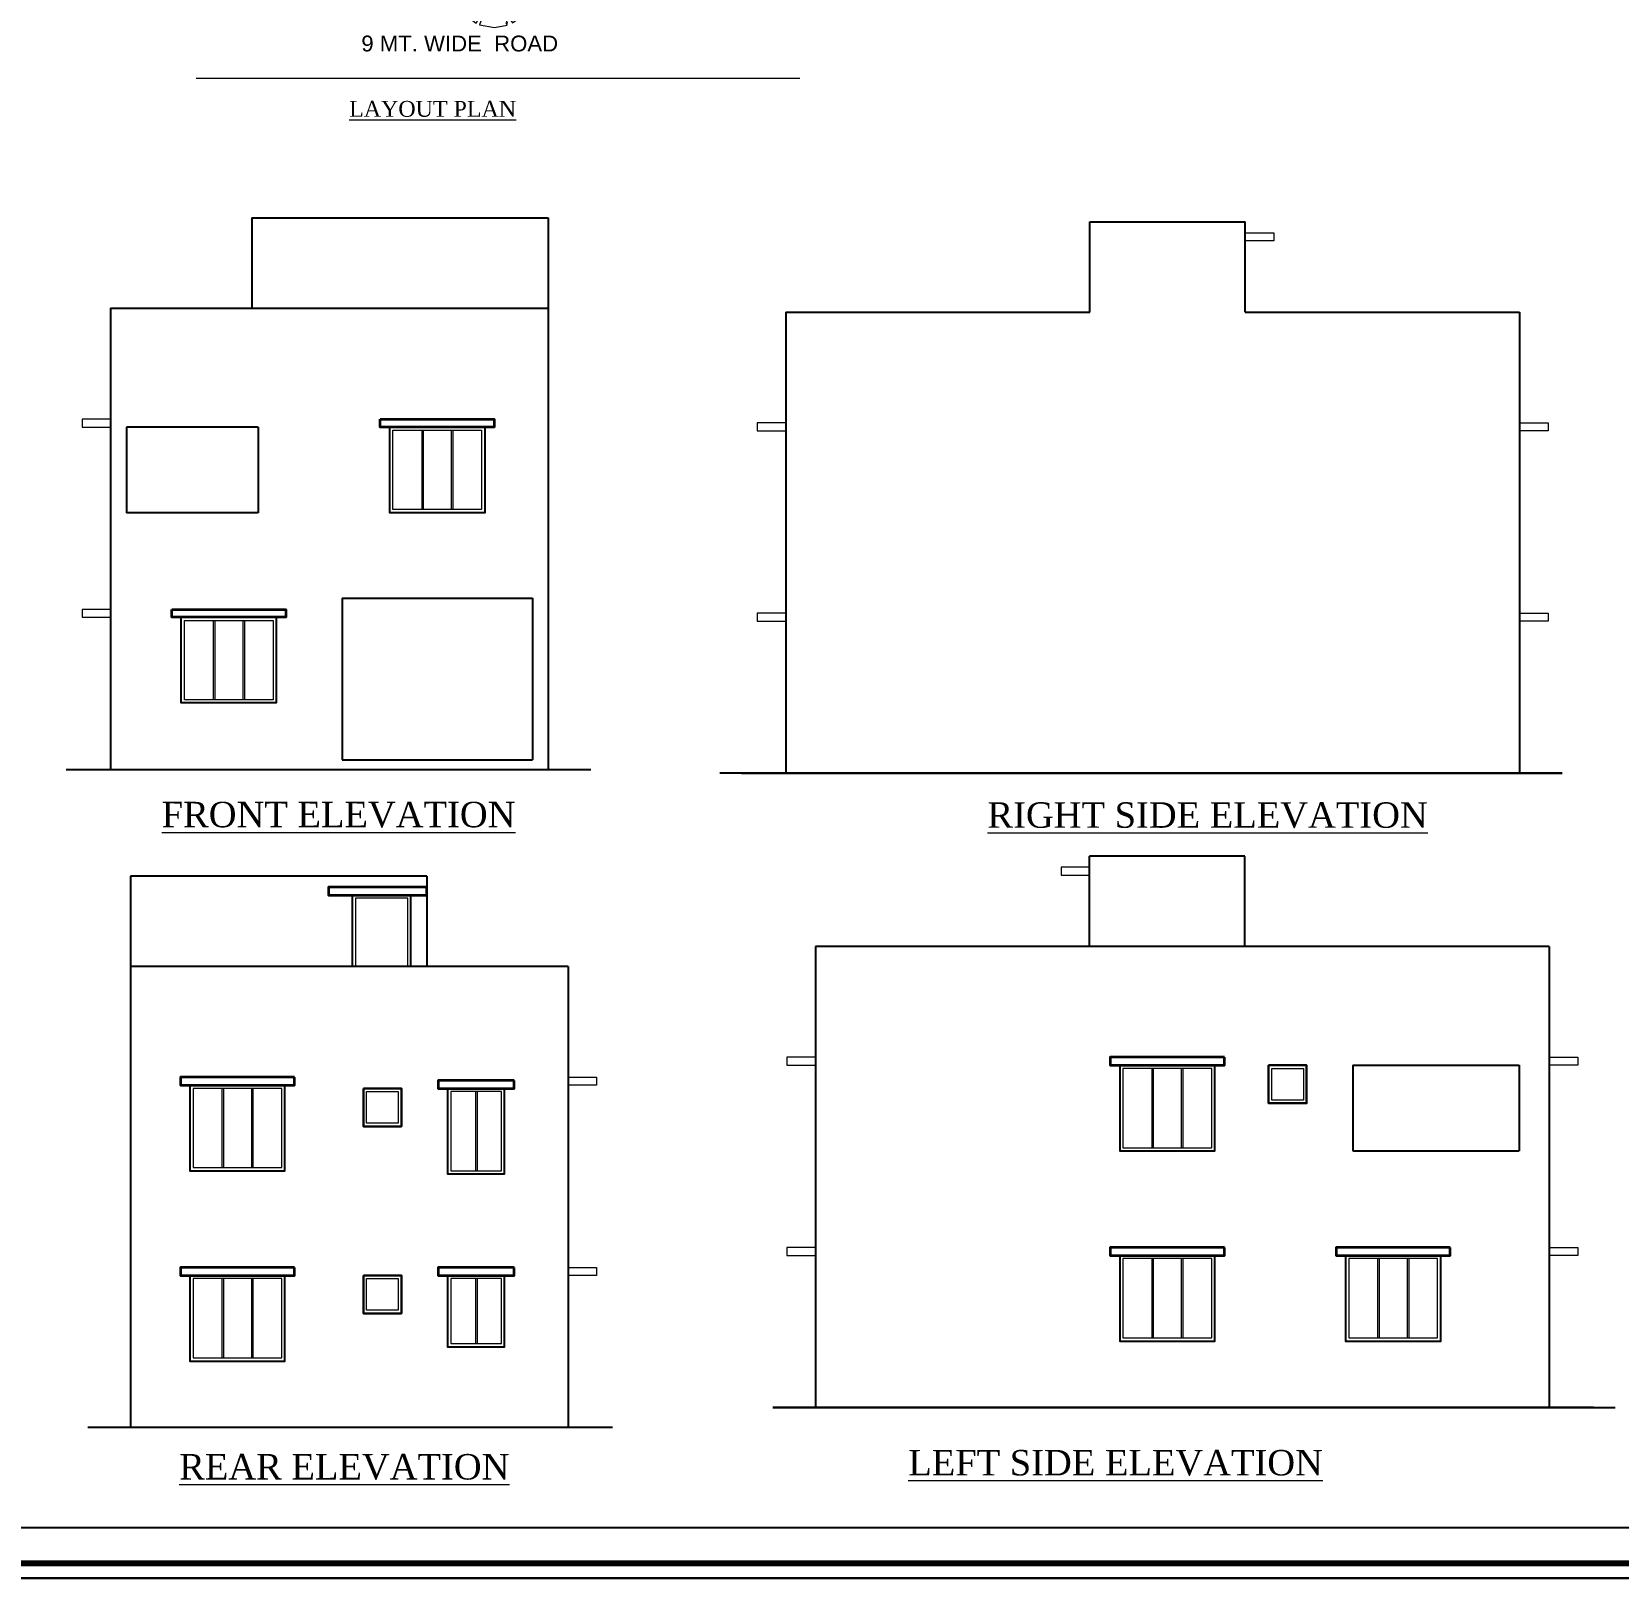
# Model space of a CAD drawing. Header units: metres. Extents: x -9744 to -9320, y 28583 to 28826.
# Drawn here: x -9624.79 to -9599.36, y 28762.61 to 28787.4 of the extents above; entities that cross this region are included whole.
import ezdxf

# ---------------------------------------------------------------- set-up
doc = ezdxf.new("R2010")
doc.units = ezdxf.units.M
doc.linetypes.add('CONTINULUS', pattern=[0])
for name, color, linetype, lineweight in [('BUA TOTAL', 3, 'Continuous', 30), ('dw text', 94, 'Continuous', 9), ('ELE', 7, 'Continuous', 35), ('ele-1', 7, 'Continuous', 30), ('ELE-2', 252, 'Continuous', 18), ('ELE-3', 250, 'Continuous', 18), ('elevation', 5, 'Continuous', 13), ('FORMAT LINE', 7, 'Continuous', 25), ('LS-Tree', 96, 'Continuous', 9), ('TEXT', 7, 'Continuous', 20), ('win', 5, 'Continuous', 13)]:
    doc.layers.add(name, color=color, linetype=linetype, lineweight=lineweight)
doc.styles.add('Arial', font='arial.ttf', dxfattribs={"height": 0.2})
doc.styles.get("Standard").update_dxf_attribs({"font": 'arial.ttf', "height": 0.25})

# ---------------------------------------------------------------- blocks, each defined once
blk = doc.blocks.new('P8')
at = {"layer": 'LS-Tree', "color": 8}
for p, q in [((-0.113, 0.759), (-0.365, 0.675)), ((-0.365, 0.675), (-0.129, 0.233)), ((0.222, 0.731), (-0.113, 0.759)), ((0.237, 0.659), (0.222, 0.731)), ((0.281, 0.712), (0.237, 0.659)), ((0.473, 0.611), (0.281, 0.712)), ((-0.657, 0.404), (-0.756, 0.085)), ((-0.454, 0.604), (-0.657, 0.404)), ((-0.374, 0.588), (-0.454, 0.604)), ((-0.129, 0.233), (-0.374, 0.588)), ((0.084, 0.2), (0.246, 0.591)), ((0.178, 0.588), (0.084, 0.2)), ((0.697, 0.321), (0.138, 0.022)), ((0.246, 0.591), (0.178, 0.588)), ((0.471, 0.291), (0.629, 0.418)), ((0.629, 0.418), (0.473, 0.611)), ((0.772, 0.111), (0.697, 0.321)), ((-0.487, 0.048), (-0.765, 0.017)), ((-0.765, 0.017), (-0.712, -0.272)), ((-0.756, 0.085), (-0.487, 0.048)), ((-0.175, 0.024), (-0.354, 0.034)), ((-0.354, 0.034), (-0.321, 0.001)), ((-0.321, 0.001), (-0.175, 0.024)), ((0, -0.055), (0, 0.055)), ((0.138, 0.022), (0.569, 0.3)), ((0.569, 0.3), (0.471, 0.291)), ((0.765, -0.128), (0.772, 0.111)), ((-0.712, -0.272), (-0.653, -0.396)), ((-0.653, -0.396), (-0.127, -0.121)), ((-0.127, -0.121), (-0.618, -0.448)), ((-0.194, -0.74), (-0.048, -0.201)), ((-0.048, -0.201), (-0.119, -0.762)), ((0.055, 0), (-0.055, 0)), ((0.412, -0.067), (0.117, -0.029)), ((0.117, -0.029), (0.403, -0.139)), ((0.127, -0.184), (0.508, -0.579)), ((0.417, -0.607), (0.127, -0.184)), ((0.403, -0.139), (0.412, -0.067)), ((0.569, -0.141), (0.765, -0.128)), ((0.746, -0.224), (0.569, -0.141)), ((0.662, -0.411), (0.746, -0.224)), ((-0.618, -0.448), (-0.437, -0.631)), ((0.389, -0.607), (0.417, -0.607)), ((0.414, -0.652), (0.389, -0.607)), ((0.508, -0.579), (0.662, -0.411)), ((-0.437, -0.631), (-0.194, -0.74)), ((-0.119, -0.762), (0.182, -0.748)), ((0.182, -0.748), (0.414, -0.652))]:
    blk.add_line(p, q, dxfattribs=at)

msp = doc.modelspace()

# ---------------------------------------------------------------- linework, layer by layer
at = {"linetype": 'Continuous'}
for p, q in [((-9621.26208, 28784.41242), (-9616.51228, 28784.41242)), ((-9621.26208, 28784.41242), (-9621.26208, 28782.96462)), ((-9616.51228, 28784.41242), (-9616.51228, 28775.57322)), ((-9607.82992, 28784.35236), (-9605.34072, 28784.35236)), ((-9607.82992, 28782.90456), (-9607.82992, 28784.35236)), ((-9605.34072, 28782.90456), (-9605.34072, 28784.35236)), ((-9623.52558, 28782.96462), (-9623.52558, 28775.57322)), ((-9623.52558, 28782.96462), (-9616.51228, 28782.96462)), ((-9612.70672, 28782.90456), (-9612.70672, 28775.51316)), ((-9612.70672, 28782.90456), (-9607.82992, 28782.90456)), ((-9605.34072, 28782.90456), (-9600.94652, 28782.90456)), ((-9600.94652, 28782.90456), (-9600.94652, 28775.51316)), ((-9623.27158, 28781.05962), (-9623.27158, 28779.68802)), ((-9621.16048, 28781.05962), (-9623.27158, 28781.05962)), ((-9621.16048, 28781.05962), (-9621.16048, 28779.68802)), ((-9621.16048, 28779.68802), (-9623.27158, 28779.68802)), ((-9619.81428, 28778.31642), (-9616.76628, 28778.31642)), ((-9619.81428, 28778.31642), (-9619.81428, 28775.72562)), ((-9616.76628, 28778.31642), (-9616.76628, 28775.72562)), ((-9619.81428, 28775.72562), (-9616.76628, 28775.72562)), ((-9624.23576, 28775.57322), (-9615.82766, 28775.57322)), ((-9600.2619, 28775.51316), (-9613.76385, 28775.51316)), ((-9613.41691, 28775.51316), (-9600.2619, 28775.51316)), ((-9605.34587, 28774.1858), (-9607.83507, 28774.1858)), ((-9607.83507, 28772.738), (-9607.83507, 28774.1858)), ((-9605.34587, 28772.738), (-9605.34587, 28774.1858)), ((-9623.20783, 28773.86574), (-9623.20783, 28765.02654)), ((-9618.45803, 28773.86574), (-9623.20783, 28773.86574)), ((-9618.45803, 28773.86574), (-9618.45803, 28772.41794)), ((-9618.71203, 28773.56094), (-9619.65183, 28773.56094)), ((-9619.65183, 28773.56094), (-9619.65183, 28772.41794)), ((-9618.71203, 28772.41794), (-9618.71203, 28773.56094)), ((-9612.22927, 28772.738), (-9612.22927, 28765.3466)), ((-9600.46907, 28772.738), (-9612.22927, 28772.738)), ((-9600.46907, 28772.738), (-9600.46907, 28765.3466)), ((-9616.19454, 28772.41794), (-9623.20783, 28772.41794)), ((-9616.19454, 28772.41794), (-9616.19454, 28765.02654)), ((-9603.61867, 28770.833), (-9603.61867, 28769.4614)), ((-9603.61867, 28770.833), (-9600.95167, 28770.833)), ((-9600.95167, 28770.833), (-9600.95167, 28769.4614)), ((-9603.61867, 28769.4614), (-9600.95167, 28769.4614)), ((-9612.91389, 28765.3466), (-9599.41194, 28765.3466)), ((-9599.75888, 28765.3466), (-9612.91389, 28765.3466)), ((-9615.48435, 28765.02654), (-9623.89246, 28765.02654))]:
    msp.add_line(p, q, dxfattribs=at)
for points in [[(-9619.05228, 28781.05962), (-9617.52828, 28781.05962), (-9617.52828, 28779.68802), (-9619.05228, 28779.68802)], [(-9622.39383, 28778.01162), (-9620.86983, 28778.01162), (-9620.86983, 28776.64002), (-9622.39383, 28776.64002)], [(-9605.82847, 28770.833), (-9607.35247, 28770.833), (-9607.35247, 28769.4614), (-9605.82847, 28769.4614)], [(-9620.73133, 28770.51294), (-9622.25533, 28770.51294), (-9622.25533, 28769.14134), (-9620.73133, 28769.14134)], [(-9617.21054, 28770.46214), (-9618.12494, 28770.46214), (-9618.12494, 28769.09054), (-9617.21054, 28769.09054)], [(-9605.82847, 28767.785), (-9607.35247, 28767.785), (-9607.35247, 28766.4134), (-9605.82847, 28766.4134)], [(-9602.20897, 28767.785), (-9603.73297, 28767.785), (-9603.73297, 28766.4134), (-9602.20897, 28766.4134)], [(-9620.73133, 28767.46494), (-9622.25533, 28767.46494), (-9622.25533, 28766.09334), (-9620.73133, 28766.09334)], [(-9617.21054, 28767.46494), (-9618.12494, 28767.46494), (-9618.12494, 28766.32194), (-9617.21054, 28766.32194)]]:
    msp.add_lwpolyline(points, close=True, dxfattribs=at)
at = {"layer": 'BUA TOTAL', "linetype": 'CONTINULUS', "ltscale": 0.05}
msp.add_lwpolyline([(-9626.41399, 28762.61137), (-9626.41399, 28804.66137), (-9567.01399, 28804.66137), (-9567.01399, 28762.61137)], close=True, dxfattribs=at)
at = {"layer": 'ELE', "ltscale": 0.5}
for points in [[(-9619.20468, 28781.18662), (-9617.37588, 28781.18662), (-9617.37588, 28781.05962), (-9619.20468, 28781.05962), (-9619.20468, 28781.18662)], [(-9622.54623, 28778.13862), (-9620.71743, 28778.13862), (-9620.71743, 28778.01162), (-9622.54623, 28778.01162), (-9622.54623, 28778.13862)], [(-9618.45803, 28773.68794), (-9620.03283, 28773.68794), (-9620.03283, 28773.56094), (-9618.45803, 28773.56094), (-9618.45803, 28773.68794)], [(-9605.67607, 28770.95999), (-9607.50487, 28770.95999), (-9607.50487, 28770.83299), (-9605.67607, 28770.83299), (-9605.67607, 28770.95999)], [(-9620.57893, 28770.63993), (-9622.40773, 28770.63993), (-9622.40773, 28770.51293), (-9620.57893, 28770.51293), (-9620.57893, 28770.63993)], [(-9617.05814, 28770.58913), (-9618.27734, 28770.58913), (-9618.27734, 28770.46213), (-9617.05814, 28770.46213), (-9617.05814, 28770.58913)], [(-9605.67607, 28767.91199), (-9607.50487, 28767.91199), (-9607.50487, 28767.78499), (-9605.67607, 28767.78499), (-9605.67607, 28767.91199)], [(-9602.05657, 28767.91199), (-9603.88537, 28767.91199), (-9603.88537, 28767.78499), (-9602.05657, 28767.78499), (-9602.05657, 28767.91199)], [(-9620.57893, 28767.59193), (-9622.40773, 28767.59193), (-9622.40773, 28767.46493), (-9620.57893, 28767.46493), (-9620.57893, 28767.59193)], [(-9617.05814, 28767.59193), (-9618.27734, 28767.59193), (-9618.27734, 28767.46493), (-9617.05814, 28767.46493), (-9617.05814, 28767.59193)]]:
    msp.add_lwpolyline(points, dxfattribs=at)
at = {"layer": 'ele-1', "ltscale": 0.9}
for points in [[(-9604.96827, 28770.833), (-9604.35867, 28770.833), (-9604.35867, 28770.2234), (-9604.96827, 28770.2234), (-9604.96827, 28770.833)], [(-9619.47453, 28770.46213), (-9618.86494, 28770.46213), (-9618.86494, 28769.85254), (-9619.47453, 28769.85254), (-9619.47454, 28770.46213)], [(-9619.47453, 28767.46494), (-9618.86494, 28767.46494), (-9618.86494, 28766.85534), (-9619.47453, 28766.85534), (-9619.47454, 28767.46494)]]:
    msp.add_lwpolyline(points, dxfattribs=at)
at = {"layer": 'ELE-2', "ltscale": 0.5}
for p, q in [((-9618.76283, 28773.51014), (-9619.60103, 28773.51014)), ((-9619.60103, 28773.51014), (-9619.60103, 28772.41794)), ((-9618.76283, 28772.41794), (-9618.76283, 28773.51014))]:
    msp.add_line(p, q, dxfattribs=at)
at = {"layer": 'ELE-3', "ltscale": 0.5}
for points in [[(-9605.34072, 28784.17456), (-9604.88352, 28784.17456), (-9604.88352, 28784.04756), (-9605.34072, 28784.04756)], [(-9623.52558, 28781.18662), (-9623.98278, 28781.18662), (-9623.98278, 28781.05962), (-9623.52558, 28781.05962)], [(-9612.70672, 28781.12656), (-9613.16392, 28781.12656), (-9613.16392, 28780.99956), (-9612.70672, 28780.99956)], [(-9600.94652, 28781.12656), (-9600.48932, 28781.12656), (-9600.48932, 28780.99956), (-9600.94652, 28780.99956)], [(-9623.52558, 28778.13862), (-9623.98278, 28778.13862), (-9623.98278, 28778.01162), (-9623.52558, 28778.01162)], [(-9612.70672, 28778.07856), (-9613.16392, 28778.07856), (-9613.16392, 28777.95156), (-9612.70672, 28777.95156)], [(-9600.94652, 28778.07856), (-9600.48932, 28778.07856), (-9600.48932, 28777.95156), (-9600.94652, 28777.95156)], [(-9607.83507, 28774.008), (-9608.29227, 28774.008), (-9608.29227, 28773.881), (-9607.83507, 28773.881)], [(-9612.22927, 28770.95999), (-9612.68647, 28770.95999), (-9612.68647, 28770.83299), (-9612.22927, 28770.83299)], [(-9600.46907, 28770.95999), (-9600.01187, 28770.95999), (-9600.01187, 28770.83299), (-9600.46907, 28770.83299)], [(-9616.19454, 28770.63993), (-9615.73734, 28770.63993), (-9615.73734, 28770.51293), (-9616.19454, 28770.51293)], [(-9612.22927, 28767.91199), (-9612.68647, 28767.91199), (-9612.68647, 28767.78499), (-9612.22927, 28767.78499)], [(-9600.46907, 28767.91199), (-9600.01187, 28767.91199), (-9600.01187, 28767.78499), (-9600.46907, 28767.78499)], [(-9616.19454, 28767.59193), (-9615.73734, 28767.59193), (-9615.73734, 28767.46493), (-9616.19454, 28767.46493)]]:
    msp.add_lwpolyline(points, dxfattribs=at)
at = {"layer": 'elevation', "ltscale": 0.9}
msp.add_line((-9622.15252, 28786.65002), (-9612.48125, 28786.65002), dxfattribs=at)
at = {"layer": 'FORMAT LINE', "ltscale": 0.1}
msp.add_lwpolyline([(-9626.41399, 28762.61137), (-9567.01399, 28762.61137), (-9567.01399, 28804.66137), (-9626.41399, 28804.66137)], close=True, dxfattribs=at)
at = {"layer": 'FORMAT LINE', "ltscale": 0.1, "const_width": 0.1}
msp.add_lwpolyline([(-9626.21399, 28762.85107), (-9567.21399, 28762.85107), (-9567.21399, 28804.46137), (-9626.21399, 28804.46137)], close=True, dxfattribs=at)
at = {"layer": 'FORMAT LINE', "ltscale": 0.1}
msp.add_lwpolyline([(-9626.21399, 28763.42437), (-9575.96467, 28763.42437)], dxfattribs=at)
at = {"layer": 'win', "ltscale": 0.9}
for p, q in [((-9618.54005, 28781.00882), (-9618.54005, 28779.73882)), ((-9618.51465, 28781.00882), (-9618.51465, 28779.73882)), ((-9618.06591, 28781.00882), (-9618.06591, 28779.73882)), ((-9618.04051, 28781.00882), (-9618.04051, 28779.73882)), ((-9621.88159, 28777.96082), (-9621.88159, 28776.69082)), ((-9621.85619, 28777.96082), (-9621.85619, 28776.69082)), ((-9621.40746, 28777.96082), (-9621.40746, 28776.69082)), ((-9621.38206, 28777.96082), (-9621.38206, 28776.69082)), ((-9606.84023, 28770.78219), (-9606.84023, 28769.5122)), ((-9606.81483, 28770.78219), (-9606.81483, 28769.5122)), ((-9606.3661, 28770.78219), (-9606.3661, 28769.5122)), ((-9606.3407, 28770.78219), (-9606.3407, 28769.5122)), ((-9621.7431, 28770.46213), (-9621.7431, 28769.19214)), ((-9621.7177, 28770.46213), (-9621.7177, 28769.19214)), ((-9621.26897, 28770.46213), (-9621.26897, 28769.19214)), ((-9621.24357, 28770.46213), (-9621.24357, 28769.19214)), ((-9617.67807, 28770.41133), (-9617.67807, 28769.14134)), ((-9617.65267, 28770.41133), (-9617.65267, 28769.14134)), ((-9606.84023, 28767.73419), (-9606.84023, 28766.4642)), ((-9606.81483, 28767.73419), (-9606.81483, 28766.4642)), ((-9606.3661, 28767.73419), (-9606.3661, 28766.4642)), ((-9606.3407, 28767.73419), (-9606.3407, 28766.4642)), ((-9603.22073, 28767.73419), (-9603.22073, 28766.4642)), ((-9603.19533, 28767.73419), (-9603.19533, 28766.4642)), ((-9602.7466, 28767.73419), (-9602.7466, 28766.4642)), ((-9602.7212, 28767.73419), (-9602.7212, 28766.4642)), ((-9621.7431, 28767.41413), (-9621.7431, 28766.14414)), ((-9621.7177, 28767.41413), (-9621.7177, 28766.14414)), ((-9621.26897, 28767.41413), (-9621.26897, 28766.14414)), ((-9621.24357, 28767.41413), (-9621.24357, 28766.14414)), ((-9617.67807, 28767.41413), (-9617.67807, 28766.37274)), ((-9617.65267, 28767.41413), (-9617.65267, 28766.37274))]:
    msp.add_line(p, q, dxfattribs=at)
for points in [[(-9617.57908, 28781.00882), (-9617.57908, 28779.73882), (-9619.00148, 28779.73882), (-9619.00148, 28781.00882)], [(-9620.92063, 28777.96082), (-9620.92063, 28776.69082), (-9622.34303, 28776.69082), (-9622.34303, 28777.96082)], [(-9607.30167, 28770.78219), (-9607.30167, 28769.5122), (-9605.87927, 28769.5122), (-9605.87927, 28770.78219)], [(-9604.91747, 28770.7822), (-9604.40947, 28770.7822), (-9604.40947, 28770.2742), (-9604.91747, 28770.2742)], [(-9622.20453, 28770.46213), (-9622.20453, 28769.19214), (-9620.78213, 28769.19214), (-9620.78213, 28770.46213)], [(-9619.42374, 28770.41133), (-9618.91574, 28770.41133), (-9618.91574, 28769.90334), (-9619.42374, 28769.90334)], [(-9618.07414, 28770.41133), (-9618.07414, 28769.14134), (-9617.26134, 28769.14134), (-9617.26134, 28770.41133)], [(-9607.30167, 28767.73419), (-9607.30167, 28766.4642), (-9605.87927, 28766.4642), (-9605.87927, 28767.73419)], [(-9603.68217, 28767.73419), (-9603.68217, 28766.4642), (-9602.25977, 28766.4642), (-9602.25977, 28767.73419)], [(-9622.20453, 28767.41413), (-9622.20453, 28766.14414), (-9620.78213, 28766.14414), (-9620.78213, 28767.41413)], [(-9619.42374, 28767.41414), (-9618.91574, 28767.41414), (-9618.91574, 28766.90614), (-9619.42374, 28766.90614)], [(-9618.07414, 28767.41413), (-9618.07414, 28766.37274), (-9617.26134, 28766.37274), (-9617.26134, 28767.41413)]]:
    msp.add_lwpolyline(points, close=True, dxfattribs=at)

# ---------------------------------------------------------------- block references
at = {"layer": 'LS-Tree', "xscale": 0.806371873114481, "yscale": 0.806371873114481, "zscale": 0.806371873114481, "rotation": 347.6579679675546}
msp.add_blockref('P8', (-9617.38609, 28788.08486), dxfattribs=at)

# ---------------------------------------------------------------- texts
at = {"layer": 'dw text', "linetype": 'CONTINULUS', "ltscale": 0.05, "char_height": 0.4082788, "width": 16.3543008, "attachment_point": 1, "style": 'Arial'}
for s, insert in [('\\pxqc;{\\fTimes New Roman|b0|i0|c0|p18;\\LFRONT ELEVATION}', (-9628.04922, 28775.0554)), ('\\pxqc;{\\fTimes New Roman|b0|i0|c0|p18;\\LRIGHT SIDE ELEVATION}', (-9614.12222, 28775.04708)), ('\\pxqc;{\\fTimes New Roman|b0|i0|c0|p18;\\LLEFT SIDE ELEVATION}', (-9615.59691, 28764.66798)), ('\\pxqc;{\\fTimes New Roman|b0|i0|c0|p18;\\LREAR ELEVATION}', (-9627.95758, 28764.60249)), ('\\pxqc;{\\fTimes New Roman|b0|i0|c0|p18;\\LREAR ELEVATION}', (-9627.95758, 28764.60249))]:
    msp.add_mtext(s, dxfattribs=dict(at, insert=insert))
at = {"layer": 'TEXT', "insert": (-9616.3533, 28787.07682, 3.91434), "char_height": 0.254, "width": 8.8756814, "attachment_point": 9}
msp.add_mtext('9 MT. WIDE  ROAD', dxfattribs=at)
at = {"layer": 'TEXT', "insert": (-9619.70218, 28786.02963), "char_height": 0.254, "attachment_point": 7}
msp.add_mtext_dynamic_manual_height_columns('{\\fTimes New Roman|b0|i0|c0|p18;\\LLAYOUT PLAN}', width=382.9577189, gutter_width=654.99074, heights=[37.45489], dxfattribs=at)

doc.saveas('drawing.dxf')
